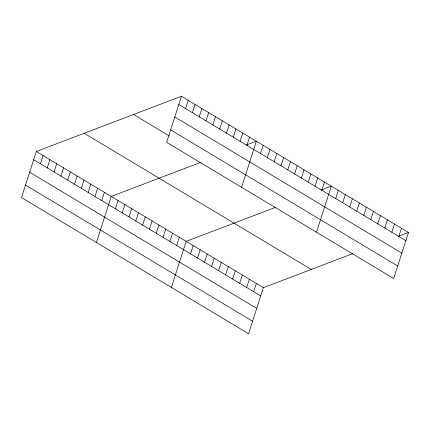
<?xml version="1.0" encoding="UTF-8"?>
<svg xmlns="http://www.w3.org/2000/svg" width="430" height="430" viewBox="0 0 430 430"><rect width="100%" height="100%" fill="white"/><g stroke="black" fill="none" stroke-linecap="round" stroke-linejoin="round"><path stroke-width="0.64" d="M181.428 96.277L166.641 142.335L393.713 278.506L408.5 232.447L181.428 96.277L36.287 151.494L21.5 197.553L248.572 333.723L263.359 287.665L352.584 253.716M40.458 163.819L43.102 155.579M47.268 167.904L49.912 159.664M54.078 171.989L56.722 163.749M60.893 176.074L63.538 167.834M67.703 180.159L70.348 171.919M74.514 184.244L77.158 176.004M81.329 188.329L83.974 180.089M88.139 192.414L90.784 184.174M94.955 196.499L97.599 188.259M101.765 200.584L104.409 192.344M96.433 242.493L111.219 196.429L201.063 162.25M115.391 208.754L118.035 200.514M122.201 212.839L124.845 204.599M129.011 216.924L131.655 208.684M135.826 221.009L138.471 212.769M142.636 225.094L145.281 216.854M185.599 108.602L188.243 100.362M149.447 229.179L152.096 220.939M192.409 112.687L195.053 104.447M156.262 233.264L158.906 225.024M199.219 116.772L201.863 108.532M163.072 237.349L165.717 229.109M206.034 120.857L208.679 112.617M169.888 241.434L172.532 233.194M212.845 124.942L215.489 116.702M176.698 245.519L179.342 237.279M219.655 129.027L222.305 120.787M171.366 287.428L186.152 241.364L275.383 207.421M226.47 133.112L229.115 124.872M190.528 253.813L193.172 245.573M233.28 137.197L235.925 128.957M197.547 258.022L200.192 249.787M240.096 141.282L242.74 133.042M204.567 262.23L207.212 253.996M246.906 145.367L249.55 137.127M211.581 266.439L214.231 258.204M241.574 187.27L256.361 141.212L246.309 145.039M218.601 270.647L221.246 262.413M260.532 153.537L263.176 145.297M225.621 274.856L228.266 266.622M267.342 157.622L269.986 149.382M232.641 279.065L235.285 270.83M274.152 161.707L276.802 153.467M239.66 283.273L242.305 275.039M280.967 165.792L283.612 157.552M246.675 287.482L249.319 279.247M287.777 169.877L290.422 161.637M253.695 291.696L256.339 283.456M294.593 173.962L297.238 165.722M301.403 178.047L304.048 169.807M308.213 182.132L310.858 173.892M315.029 186.217L317.673 177.977M321.839 190.302L324.483 182.062M316.507 232.205L331.293 186.147L321.242 189.974M335.669 198.596L338.313 190.356M342.688 202.804L345.333 194.564M349.708 207.013L352.353 198.773M356.723 211.221L359.373 202.981M363.742 215.43L366.387 207.19M370.762 219.639L373.407 211.399M377.782 223.847L380.426 215.607M384.802 228.056L387.446 219.816M391.816 232.264L394.46 224.03M398.836 236.473L401.48 228.239M398.449 236.269L408.5 232.447M178.783 104.517L405.856 240.682M174.779 116.998L401.846 253.162M170.651 129.855L397.718 266.025M133.531 114.498L169.296 135.944M84.183 133.273L311.255 269.443M36.287 151.494L263.359 287.665M33.642 159.734L260.714 295.904M29.638 172.215L256.705 308.385M25.51 185.072L252.577 321.242"/></g></svg>
